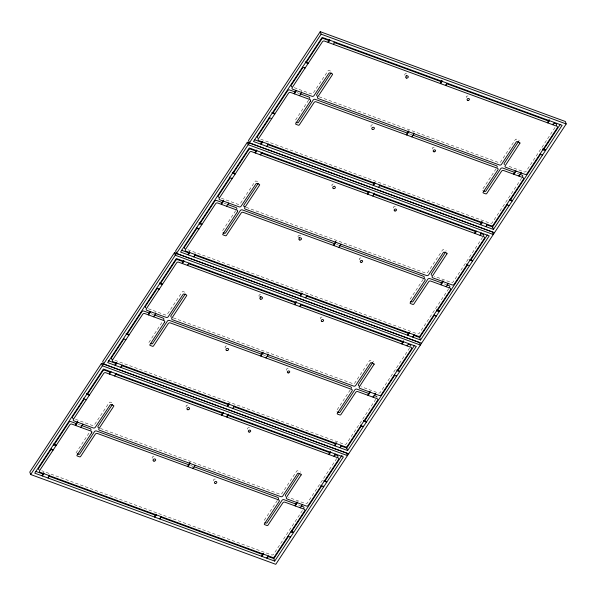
<?xml version="1.0" encoding="UTF-8"?>
<svg xmlns="http://www.w3.org/2000/svg" width="596" height="596" viewBox="0 0 596 596"><rect width="100%" height="100%" fill="white"/><g stroke="black" fill="none" stroke-linecap="round" stroke-linejoin="round"><path stroke-width="0.45" stroke-dasharray="2.98 2.23" d="M88.96 433.113L76.146 452.722A0.76 0.596 -19.5 0 0 76.05 452.953M161.874 322.563L149.06 342.171A0.76 0.596 -19.5 0 0 149.32 342.976L149.603 343.08M235.703 210.619L221.973 231.62A0.76 0.596 -19.5 0 0 222.025 232.298M308.616 100.068L294.886 121.07A0.76 0.596 -19.5 0 0 295.035 121.83M277.363 500.417L263.536 521.381A0.76 0.596 -19.5 0 0 263.685 522.141M350.277 389.866L336.449 410.83A0.76 0.596 -19.5 0 0 336.71 411.642M423.19 279.323L409.363 300.287A0.76 0.596 -19.5 0 0 409.415 300.965M496.103 168.772L482.276 189.737A0.76 0.596 -19.5 0 0 482.537 190.541L482.827 190.645M302.395 510.526L273.564 554.25A1.512 1.199 -19.5 0 1 271.53 554.928L41.772 470.736M336.755 458.436L307.447 502.875A1.512 1.199 -19.5 0 1 305.413 503.553L288.531 497.362M375.785 399.26L346.477 443.7A1.512 1.199 -19.5 0 1 344.443 444.378L113.829 359.872M409.668 347.885L380.36 392.324A1.512 1.199 -19.5 0 1 378.326 393.002L361.444 386.811M448.699 288.71L419.39 333.149A1.512 1.199 -19.5 0 1 417.356 333.827L186.742 249.329M482.581 237.335L453.273 281.774A1.512 1.199 -19.5 0 1 451.239 282.452L434.357 276.261M521.612 178.159L492.303 222.599A1.512 1.199 -19.5 0 1 490.27 223.276L259.655 138.779M555.025 127.499L526.186 171.223A1.512 1.199 -19.5 0 1 524.152 171.901L507.27 165.718M294.245 87.657L311.127 93.848A1.512 1.199 -19.5 0 0 313.153 93.17L328.016 70.842A0.76 0.596 -19.5 0 1 329.029 70.499L331.331 71.349A0.76 0.596 -19.5 0 1 331.592 72.153M319.106 96.768L498.621 162.544A1.512 1.199 -19.5 0 0 500.655 161.866L515.406 139.509A0.76 0.596 -19.5 0 1 516.419 139.166L518.721 140.008A0.76 0.596 -19.5 0 1 518.982 140.812M296.95 92.641L299.363 93.52M409.363 133.824L411.978 134.785M517.209 173.347L519.623 174.226M221.332 198.207L238.214 204.398A1.512 1.199 -19.5 0 0 240.24 203.72L255.103 181.393A0.76 0.596 -19.5 0 1 256.116 181.05L258.418 181.892A0.76 0.596 -19.5 0 1 258.768 182.473M246.193 207.319L425.708 273.095A1.512 1.199 -19.5 0 0 427.742 272.417L442.493 250.052A0.76 0.596 -19.5 0 1 443.506 249.717L445.808 250.558A0.76 0.596 -19.5 0 1 446.173 251.013M224.036 203.184L226.45 204.07M336.449 244.375L338.193 245.016M444.296 283.897L445.905 284.486M148.419 308.758L165.301 314.941A1.512 1.199 -19.5 0 0 167.327 314.271L182.19 291.936A0.76 0.596 -19.5 0 1 183.203 291.6L185.505 292.442A0.76 0.596 -19.5 0 1 185.766 293.254M173.28 317.869L352.795 383.645A1.512 1.199 -19.5 0 0 354.829 382.967L369.58 360.602A0.76 0.596 -19.5 0 1 370.593 360.267L372.895 361.109A0.76 0.596 -19.5 0 1 373.156 361.914M151.123 313.734L153.537 314.621M262.665 354.605L266.151 355.887M75.506 419.308L92.387 425.492A1.512 1.199 -19.5 0 0 94.421 424.821L109.277 402.486A0.76 0.596 -19.5 0 1 110.29 402.151L112.592 402.993A0.76 0.596 -19.5 0 1 112.853 403.805M100.366 428.42L279.882 494.196A1.512 1.199 -19.5 0 0 281.915 493.518L296.666 471.153A0.76 0.596 -19.5 0 1 297.68 470.818L299.982 471.66A0.76 0.596 -19.5 0 1 300.302 472.352M78.21 424.285L80.624 425.172M190.623 465.476L193.238 466.43M298.469 504.991L300.079 505.579M247.519 429.113A1.214 0.961 -19.5 0 1 248.793 427.645A1.214 0.961 -19.5 0 1 249.597 429.09M186.235 406.904A1.356 1.073 -19.5 0 1 186.548 405.414A1.356 1.073 -19.5 0 1 188.329 405.317A1.356 1.073 -19.5 0 1 188.358 406.785M213.808 480.726A1.214 0.961 -19.5 0 1 213.964 479.37A1.214 0.961 -19.5 0 1 215.581 479.214A1.214 0.961 -19.5 0 1 215.64 480.547M152.285 458.19A1.356 1.073 -19.5 0 1 153.209 456.521A1.356 1.073 -19.5 0 1 154.796 457.46M320.678 318.867A1.214 0.961 -19.5 0 1 321.192 317.191A1.214 0.961 -19.5 0 1 322.719 318.093M259.223 296.435A1.356 1.073 -19.5 0 1 260.005 294.595A1.356 1.073 -19.5 0 1 261.555 295.758M286.795 370.243A1.214 0.961 -19.5 0 1 287.361 368.544A1.214 0.961 -19.5 0 1 288.807 369.565M225.511 347.945A1.356 1.073 -19.5 0 1 225.266 346.559A1.356 1.073 -19.5 0 1 226.92 345.941A1.356 1.073 -19.5 0 1 227.672 347.133M393.345 208.011A1.214 0.961 -19.5 0 1 394.507 206.551A1.214 0.961 -19.5 0 1 395.528 207.825M332.315 186.019A1.356 1.073 -19.5 0 1 332.136 184.544A1.356 1.073 -19.5 0 1 333.931 184.089A1.356 1.073 -19.5 0 1 334.326 185.505M359.88 259.789A1.214 0.961 -19.5 0 1 359.589 258.485A1.214 0.961 -19.5 0 1 361.206 258.008A1.214 0.961 -19.5 0 1 361.593 259.282M298.104 236.135A1.356 1.073 -19.5 0 1 299.922 235.42A1.356 1.073 -19.5 0 1 300.444 236.88M298.015 236.888A1.356 1.073 -19.5 0 1 297.993 236.448M371.084 126.628A1.356 1.073 -19.5 0 1 371.949 124.869A1.356 1.073 -19.5 0 1 373.521 125.92M432.48 149.007A1.214 0.961 -19.5 0 1 433.188 147.45A1.214 0.961 -19.5 0 1 434.67 148.27M404.975 75.252A1.356 1.073 -19.5 0 1 405.831 73.494A1.356 1.073 -19.5 0 1 407.411 74.545M466.363 97.632A1.214 0.961 -19.5 0 1 466.675 96.276A1.214 0.961 -19.5 0 1 468.285 96.247A1.214 0.961 -19.5 0 1 468.188 97.595"/><path stroke-width="0.89" d="M299.326 473.865L285.596 494.874A1.512 1.199 -19.5 0 0 285.7 496.23M372.701 362.614L358.509 384.323A1.512 1.199 -19.5 0 0 359.03 385.932M445.614 252.063L431.422 273.773A1.512 1.199 -19.5 0 0 431.728 275.277M518.527 141.513L504.335 163.222A1.512 1.199 -19.5 0 0 504.44 164.578M101.499 363.337L102.378 365.795L347.461 455.597L346.589 453.139L101.499 363.337L29.8 472.047L30.672 474.513L275.762 564.315L566.2 123.953L565.328 121.487L320.238 31.685L248.539 140.403L249.411 142.861L494.501 232.663M174.412 252.786L175.291 255.244L420.374 345.054L419.502 342.588L174.412 252.786L102.713 361.496L103.585 363.962L348.675 453.765M247.325 142.235L248.197 144.701L493.287 234.504L492.415 232.038L247.325 142.235L175.626 250.946L176.498 253.412L421.588 343.214M30.672 474.513L321.11 34.151L320.238 31.685M51.45 448.833L38.688 468.188A1.512 1.199 -19.5 0 0 38.986 469.693M53.811 445.249L68.942 422.311A1.512 1.199 -19.5 0 1 70.976 421.633L75.796 423.406M83.917 399.611L72.57 416.813A1.512 1.199 -19.5 0 0 73.092 418.422M87.701 393.874L102.825 370.935A1.512 1.199 -19.5 0 1 104.859 370.258L110.841 372.448M123.894 338.997L111.601 357.637A1.512 1.199 -19.5 0 0 111.705 359.001M127.201 333.983L141.855 311.768A1.512 1.199 -19.5 0 1 143.889 311.082L148.709 312.855M156.83 289.06L145.484 306.262A1.512 1.199 -19.5 0 0 145.789 307.767M160.615 283.324L175.738 260.385A1.512 1.199 -19.5 0 1 177.772 259.707L182.898 261.584M197.276 227.732L184.514 247.087A1.512 1.199 -19.5 0 0 185.036 248.703M199.638 224.148L214.769 201.217A1.512 1.199 -19.5 0 1 216.802 200.539L221.623 202.305M229.743 178.509L218.397 195.712A1.512 1.199 -19.5 0 0 218.918 197.328M233.528 172.773L248.651 149.842A1.512 1.199 -19.5 0 1 250.685 149.156L255.811 151.034M269.72 117.904L257.427 136.536A1.512 1.199 -19.5 0 0 257.725 138.049M273.028 112.882L287.682 90.666A1.512 1.199 -19.5 0 1 289.716 89.989L294.536 91.754M302.656 67.959L291.31 85.161A1.512 1.199 -19.5 0 0 291.831 86.778M306.441 62.222L321.564 39.291A1.512 1.199 -19.5 0 1 323.598 38.613L329.573 40.804M110.32 371.897L109.314 373.424L109.56 374.124L111.072 371.829M150.036 311.686L148.344 314.256L148.59 314.949L150.706 311.738M256.652 150.036L255.14 152.33L255.386 153.023L256.898 150.736M295.862 90.585L294.171 93.155L294.417 93.855L296.532 90.644M80.78 427.369L82.904 424.158M114.67 375.994L116.183 373.707M189.096 263.156L187.584 265.451L187.33 264.751M226.607 206.276L228.722 203.065M262.009 152.606L260.489 154.9L260.243 154.2M299.52 95.725L301.636 92.514L301.39 91.814M333.402 44.35L334.915 42.055M48.015 478.022L49.528 475.727L49.282 475.027M122.441 365.177L120.928 367.471L120.683 366.771M193.842 256.921L195.354 254.626L195.101 253.926M266.755 146.37L268.267 144.076M112.391 404.498L98.102 426.162A1.512 1.199 -19.5 0 0 98.623 427.779M185.304 293.947L171.015 315.612A1.512 1.199 -19.5 0 0 171.313 317.124M258.217 183.404L243.928 205.061A1.512 1.199 -19.5 0 0 244.032 206.425M331.13 72.854L316.841 94.518A1.512 1.199 -19.5 0 0 317.363 96.127M155.996 514.125L154.483 516.419L154.729 517.119L156.241 514.825M223.157 412.29L221.645 414.585L221.891 415.285L223.403 412.991M262.367 352.847L260.675 355.41L260.921 356.11L263.037 352.899L262.791 352.199M301.822 293.031L300.31 295.325L300.555 296.018L302.068 293.724M368.477 191.957L367.471 193.491L367.717 194.184L369.229 191.89M227.255 415.695L228.261 414.168M161.345 516.695L159.832 518.989L159.586 518.289M195.235 465.32L193.111 468.53L192.866 467.83M228.514 414.861L227.001 417.155L226.748 416.455M232.745 408.439L234.258 406.152M301.427 304.31L299.915 306.605L299.661 305.912M307.171 295.601L305.659 297.888L305.413 297.195M338.938 247.437L341.061 244.226M372.828 196.054L374.34 193.767L374.087 193.067M378.572 187.345L380.084 185.051M447.253 83.216L445.733 85.511L445.488 84.811M263.216 553.416L261.704 555.71L261.957 556.411L263.469 554.116M330.385 451.582L328.873 453.876L329.119 454.577L330.631 452.282M370.019 391.49L367.896 394.701L368.149 395.401L370.265 392.19M409.042 332.315L407.53 334.609L407.783 335.31L409.296 333.015M475.705 231.248L474.699 232.775L474.945 233.476L476.457 231.181M515.421 171.037L513.722 173.6L513.976 174.3L516.091 171.089M268.572 555.986L267.06 558.281L266.814 557.58M302.455 504.611L300.339 507.822L300.093 507.122M335.734 454.152L334.222 456.447L333.976 455.746M339.973 447.73L341.486 445.435M408.647 343.601L407.135 345.896L406.889 345.196M414.399 334.885L412.886 337.18L412.641 336.479M446.166 286.721L448.281 283.51M480.048 235.345L481.561 233.051M485.8 226.629L487.312 224.334M554.474 122.5L552.961 124.795L552.716 124.095M274.719 561.089L34.739 473.157L103.413 369.028L343.393 456.961L274.719 561.089L273.847 558.623L288.71 536.087M291.273 532.206L322.026 485.576M325.096 480.912L342.015 455.269M347.632 450.539L107.653 362.606L176.327 258.478L416.306 346.41L347.632 450.539L346.76 448.073L361.623 425.537M364.7 420.873L394.939 375.026M398.009 370.369L414.414 345.501M420.545 339.988L180.566 252.056L249.24 147.927L489.219 235.86L420.545 339.988L419.673 337.522L434.536 314.986M437.099 311.105L467.338 265.257M470.922 259.819L487.327 234.951M493.458 229.438L253.479 141.505L322.153 37.377L562.132 125.309L493.458 229.438L492.587 226.972L507.449 204.435M510.526 199.779L540.758 153.932M543.321 150.043L560.24 124.4M321.11 34.151L566.2 123.953M333.849 42.368L441.465 81.801M446.59 83.678L549.087 121.234M554.213 123.111L555.919 123.737A1.512 1.199 -19.5 0 1 556.44 125.354M305.264 61.909L307.819 62.841L308.065 63.541L305.517 62.61M302.485 67.192L305.04 68.13L304.794 67.43M539.916 154.193L542.472 155.124L542.218 154.431M300.168 93.818L309.011 97.059A1.512 1.199 -19.5 0 1 309.644 98.452M407.619 133.191L315.239 99.338A1.512 1.199 -19.5 0 0 313.213 100.016L298.462 122.381A0.76 0.596 -19.5 0 1 297.441 122.724L296.003 122.195M412.849 135.106L496.505 165.755A1.512 1.199 -19.5 0 1 497.138 167.156M514.802 172.46L502.741 168.042A1.512 1.199 -19.5 0 0 500.707 168.713L485.852 191.048A0.76 0.596 -19.5 0 1 484.839 191.383L483.684 190.966M519.623 174.226L522.036 175.112A1.512 1.199 -19.5 0 1 522.558 176.729M269.206 117.65L271.761 118.589M506.637 204.651L509.193 205.583M254.35 139.68L262.203 142.556M267.44 144.478L374.772 183.806M379.138 185.408L482.112 223.135M486.478 224.737L492.587 226.972M260.936 152.919L368.551 192.352M373.677 194.229L476.174 231.784M480.443 233.349L483.006 234.288A1.512 1.199 -19.5 0 1 483.647 235.681M469.782 259.454L472.337 260.392L472.583 261.085L470.028 260.154M469.559 265.674L467.003 264.743L466.757 264.043M227.255 204.368L236.098 207.609A1.512 1.199 -19.5 0 1 236.731 209.002M334.706 243.734L242.334 209.889A1.512 1.199 -19.5 0 0 240.3 210.567L225.549 232.932A0.76 0.596 -19.5 0 1 224.536 233.274L223.098 232.745M339.064 245.336L423.592 276.306A1.512 1.199 -19.5 0 1 424.114 277.922M441.889 283.011L429.828 278.593A1.512 1.199 -19.5 0 0 427.794 279.263L412.939 301.598A0.76 0.596 -19.5 0 1 411.925 301.934L410.488 301.405M446.709 284.776L449.123 285.663A1.512 1.199 -19.5 0 1 449.645 287.279M199.071 222.919L201.627 223.85L201.873 224.55L199.325 223.612M196.293 228.201L198.848 229.14L198.602 228.439M433.724 315.202L436.279 316.133L436.026 315.433M181.437 250.231L189.29 253.106M194.527 255.028L300.987 294.037M306.225 295.959L408.327 333.365M413.564 335.287L419.673 337.522M188.872 263.775L295.638 302.902M300.764 304.78L403.261 342.335M408.387 344.212L410.093 344.838A1.512 1.199 -19.5 0 1 410.8 345.993M396.869 370.004L399.424 370.943L399.67 371.636L397.115 370.705M156.666 288.293L159.214 289.231L158.968 288.531M394.09 375.294L396.645 376.225L396.4 375.525M154.342 314.911L163.185 318.152A1.512 1.199 -19.5 0 1 163.706 319.761M261.793 354.285L169.42 320.439A1.512 1.199 -19.5 0 0 167.387 321.117L152.636 343.482A0.76 0.596 -19.5 0 1 151.622 343.817L150.468 343.4M267.023 356.199L350.679 386.856A1.512 1.199 -19.5 0 1 351.32 388.257M368.976 393.561L356.915 389.143A1.512 1.199 -19.5 0 0 354.881 389.814L340.025 412.149A0.76 0.596 -19.5 0 1 339.012 412.484L337.574 411.955M373.796 395.327L376.21 396.213A1.512 1.199 -19.5 0 1 376.933 397.122M363.59 420.463L366.145 421.394L366.391 422.095L363.836 421.163M123.379 338.751L125.935 339.69M108.524 360.781L116.376 363.657M121.614 365.579L228.953 404.907M233.312 406.502L335.414 443.916M340.651 445.838L346.76 448.073M115.11 374.012L222.725 413.445M227.001 415.01L329.491 452.573M334.617 454.45L337.18 455.389A1.512 1.199 -19.5 0 1 337.701 456.998M86.524 393.554L89.08 394.492L89.326 395.193L86.778 394.254M86.301 399.774L83.753 398.843L83.5 398.143M81.428 425.462L90.272 428.703A1.512 1.199 -19.5 0 1 90.912 430.096M188.88 464.835L96.507 430.99A1.512 1.199 -19.5 0 0 94.473 431.668L79.722 454.033A0.76 0.596 -19.5 0 1 78.709 454.368L77.271 453.847M194.11 466.75L277.766 497.407A1.512 1.199 -19.5 0 1 278.287 499.023M296.063 504.112L284.001 499.694A1.512 1.199 -19.5 0 0 281.975 500.364L267.112 522.699A0.76 0.596 -19.5 0 1 266.099 523.035L264.952 522.61M300.883 505.877L303.297 506.764A1.512 1.199 -19.5 0 1 303.818 508.373M291.526 531.327L293.232 531.945L293.478 532.645L290.923 531.714M50.474 449.302L53.022 450.233L52.776 449.54M287.898 536.296L290.453 537.234L290.207 536.534M35.611 471.332L43.463 474.207M48.701 476.122L156.04 515.458M160.399 517.052L262.501 554.466M267.738 556.381L273.847 558.623M520.949 172.266L521.195 172.959L519.079 176.17L518.833 175.477M413.721 132.975L413.967 133.675L411.851 136.886L411.605 136.186M375.122 393.36L375.368 394.06L373.252 397.271L373.007 396.571M363.113 425.984L363.366 426.684L360.811 425.745L360.565 425.052M231.881 177.981L232.127 178.681L229.572 177.742L229.326 177.042M323.486 486.075L323.732 486.776L321.177 485.837L320.931 485.144M267.895 354.076L268.148 354.769L266.025 357.98L265.779 357.287M155.563 312.915L155.817 313.615L153.694 316.826L153.448 316.126M260.974 296.48A1.356 1.073 -19.5 0 1 260.199 296.741M112.123 359.246A1.512 1.199 -19.5 0 1 111.899 359.142M244.449 206.678A1.512 1.199 -19.5 0 1 244.226 206.574M299.497 237.521A1.356 1.073 -19.5 0 1 298.842 237.543M406.8 75.379A1.356 1.073 -19.5 0 1 406.159 75.625M91.665 432.778L77.018 455.188A0.76 0.596 -19.5 0 0 77.279 455.992L79.581 456.834A0.76 0.596 -19.5 0 0 80.594 456.491L95.345 434.134A1.512 1.199 -19.5 0 1 97.379 433.456L278.637 499.873A1.512 1.199 -19.5 0 1 279.159 501.482L264.408 523.847A0.76 0.596 -19.5 0 0 264.669 524.651L266.971 525.501A0.76 0.596 -19.5 0 0 267.984 525.158L282.847 502.83A1.512 1.199 -19.5 0 1 284.873 502.152L304.169 509.222A1.512 1.199 -19.5 0 1 304.69 510.839L274.436 556.709A1.512 1.199 -19.5 0 1 272.402 557.387L40.081 472.263A1.512 1.199 -19.5 0 1 39.559 470.646L69.814 424.777A1.512 1.199 -19.5 0 1 71.848 424.099L91.143 431.169A1.512 1.199 -19.5 0 1 91.665 432.778M164.578 322.227L149.931 344.637A0.76 0.596 -19.5 0 0 150.192 345.442L152.494 346.283A0.76 0.596 -19.5 0 0 153.507 345.948L168.258 323.583A1.512 1.199 -19.5 0 1 170.292 322.905L351.551 389.322A1.512 1.199 -19.5 0 1 352.072 390.939L337.321 413.296A0.76 0.596 -19.5 0 0 337.582 414.108L339.884 414.95A0.76 0.596 -19.5 0 0 340.897 414.607L355.76 392.28A1.512 1.199 -19.5 0 1 357.786 391.602L377.082 398.672A1.512 1.199 -19.5 0 1 377.603 400.288L347.349 446.158A1.512 1.199 -19.5 0 1 345.315 446.844L112.994 361.712A1.512 1.199 -19.5 0 1 112.473 360.096L142.727 314.226A1.512 1.199 -19.5 0 1 144.761 313.548L164.056 320.618A1.512 1.199 -19.5 0 1 164.578 322.227M237.491 211.677L222.844 234.086A0.76 0.596 -19.5 0 0 223.105 234.891L225.407 235.733A0.76 0.596 -19.5 0 0 226.42 235.398L241.171 213.033A1.512 1.199 -19.5 0 1 243.205 212.355L424.464 278.772A1.512 1.199 -19.5 0 1 424.985 280.388L410.234 302.746A0.76 0.596 -19.5 0 0 410.495 303.558L412.797 304.4A0.76 0.596 -19.5 0 0 413.81 304.064L428.673 281.729A1.512 1.199 -19.5 0 1 430.699 281.059L449.995 288.129A1.512 1.199 -19.5 0 1 450.516 289.738L420.262 335.615A1.512 1.199 -19.5 0 1 418.228 336.293L185.907 251.162A1.512 1.199 -19.5 0 1 185.386 249.553L215.64 203.676A1.512 1.199 -19.5 0 1 217.674 202.998L236.97 210.068A1.512 1.199 -19.5 0 1 237.491 211.677M310.404 101.126L295.758 123.536A0.76 0.596 -19.5 0 0 296.018 124.341L298.32 125.182A0.76 0.596 -19.5 0 0 299.334 124.847L314.085 102.482A1.512 1.199 -19.5 0 1 316.118 101.804L497.377 168.221A1.512 1.199 -19.5 0 1 497.898 169.838L483.147 192.195A0.76 0.596 -19.5 0 0 483.408 193.007L485.71 193.849A0.76 0.596 -19.5 0 0 486.723 193.514L501.579 171.179A1.512 1.199 -19.5 0 1 503.613 170.508L522.908 177.578A1.512 1.199 -19.5 0 1 523.43 179.187L493.175 225.065A1.512 1.199 -19.5 0 1 491.141 225.742L258.82 140.611A1.512 1.199 -19.5 0 1 258.299 139.002L288.553 93.125A1.512 1.199 -19.5 0 1 290.587 92.447L309.883 99.517A1.512 1.199 -19.5 0 1 310.404 101.126M301.114 474.93L286.467 497.332A1.512 1.199 -19.5 0 0 286.989 498.941L306.284 506.011A1.512 1.199 -19.5 0 0 308.318 505.333L338.573 459.464A1.512 1.199 -19.5 0 0 338.051 457.847L105.73 372.724A1.512 1.199 -19.5 0 0 103.697 373.401L73.442 419.271A1.512 1.199 -19.5 0 0 73.964 420.888L93.259 427.958A1.512 1.199 -19.5 0 0 95.293 427.287L110.148 404.952A0.76 0.596 -19.5 0 1 111.161 404.617L113.464 405.459A0.76 0.596 -19.5 0 1 113.724 406.263L98.973 428.628A1.512 1.199 -19.5 0 0 99.495 430.245L280.761 496.662A1.512 1.199 -19.5 0 0 282.787 495.984L297.538 473.619A0.76 0.596 -19.5 0 1 298.559 473.276L300.853 474.125A0.76 0.596 -19.5 0 1 301.114 474.93M374.027 364.38L359.381 386.782A1.512 1.199 -19.5 0 0 359.902 388.391L379.198 395.461A1.512 1.199 -19.5 0 0 381.231 394.783L411.486 348.913A1.512 1.199 -19.5 0 0 410.964 347.297L178.644 262.173A1.512 1.199 -19.5 0 0 176.61 262.851L146.355 308.721A1.512 1.199 -19.5 0 0 146.877 310.337L166.172 317.407A1.512 1.199 -19.5 0 0 168.206 316.737L183.061 294.402A0.76 0.596 -19.5 0 1 184.075 294.066L186.377 294.908A0.76 0.596 -19.5 0 1 186.637 295.713L171.886 318.078A1.512 1.199 -19.5 0 0 172.408 319.694L353.666 386.111A1.512 1.199 -19.5 0 0 355.7 385.433L370.451 363.068A0.76 0.596 -19.5 0 1 371.464 362.726L373.767 363.575A0.76 0.596 -19.5 0 1 374.027 364.38M446.94 253.829L432.294 276.239A1.512 1.199 -19.5 0 0 432.815 277.848L452.111 284.918A1.512 1.199 -19.5 0 0 454.145 284.232L484.399 238.363A1.512 1.199 -19.5 0 0 483.877 236.754L251.557 151.622A1.512 1.199 -19.5 0 0 249.523 152.3L219.268 198.177A1.512 1.199 -19.5 0 0 219.79 199.787L239.085 206.857A1.512 1.199 -19.5 0 0 241.119 206.186L255.975 183.851A0.76 0.596 -19.5 0 1 256.988 183.516L259.29 184.358A0.76 0.596 -19.5 0 1 259.551 185.17L244.8 207.527A1.512 1.199 -19.5 0 0 245.321 209.144L426.58 275.561A1.512 1.199 -19.5 0 0 428.613 274.883L443.364 252.518A0.76 0.596 -19.5 0 1 444.378 252.183L446.68 253.024A0.76 0.596 -19.5 0 1 446.94 253.829M519.854 143.278L505.207 165.688A1.512 1.199 -19.5 0 0 505.728 167.297L525.024 174.367A1.512 1.199 -19.5 0 0 527.058 173.689L557.312 127.812A1.512 1.199 -19.5 0 0 556.791 126.203L324.47 41.072A1.512 1.199 -19.5 0 0 322.436 41.75L292.182 87.627A1.512 1.199 -19.5 0 0 292.703 89.236L311.999 96.306A1.512 1.199 -19.5 0 0 314.025 95.636L328.888 73.301A0.76 0.596 -19.5 0 1 329.901 72.965L332.203 73.807A0.76 0.596 -19.5 0 1 332.464 74.619L317.713 96.977A1.512 1.199 -19.5 0 0 318.234 98.593L499.493 165.01A1.512 1.199 -19.5 0 0 501.527 164.332L516.278 141.967A0.76 0.596 -19.5 0 1 517.291 141.632L519.593 142.474A0.76 0.596 -19.5 0 1 519.854 143.278M43.664 472.971L42.152 475.258L42.398 475.958L43.91 473.664L43.664 472.971M77.547 421.595L75.431 424.806L75.677 425.499L77.793 422.288L77.547 421.595M116.578 362.42L115.065 364.715L115.311 365.408L116.823 363.12L116.578 362.42M183.739 260.586L182.227 262.881L182.473 263.574L183.985 261.286L183.739 260.586M189.491 251.87L187.978 254.164L188.224 254.865L189.737 252.57L189.491 251.87M223.373 200.494L221.258 203.705L221.503 204.406L223.619 201.195L223.373 200.494M262.404 141.319L260.884 143.614L261.137 144.314L262.65 142.019L262.404 141.319M329.566 39.485L328.053 41.78L328.299 42.48L329.811 40.185L329.566 39.485M189.878 462.749L187.762 465.96L188.008 466.661L190.124 463.45L189.878 462.749M228.909 403.581L227.396 405.869L227.642 406.569L229.155 404.274L228.909 403.581M296.07 301.747L294.558 304.035L294.804 304.735L296.316 302.44L296.07 301.747M335.704 241.656L333.589 244.867L333.834 245.559L335.95 242.349L335.704 241.656M374.735 182.48L373.223 184.775L373.469 185.468L374.981 183.181L374.735 182.48M408.618 131.105L406.502 134.316L406.748 135.016L408.863 131.805L408.618 131.105M441.897 80.646L440.384 82.941L440.63 83.634L442.143 81.347L441.897 80.646M297.106 502.041L294.983 505.252L295.236 505.952L297.352 502.741L297.106 502.041M336.129 442.865L334.617 445.16L334.87 445.86L336.382 443.566L336.129 442.865M403.298 341.031L401.786 343.326L402.032 344.026L403.544 341.731L403.298 341.031M442.932 280.94L440.809 284.15L441.062 284.851L443.178 281.64L442.932 280.94M481.955 221.772L480.443 224.059L480.689 224.759L482.209 222.464L481.955 221.772M549.125 119.938L547.612 122.225L547.858 122.925L549.37 120.63L549.125 119.938M545.251 149.842L542.695 148.903L542.941 149.603L545.496 150.542L545.251 149.842M274.54 113.3L271.985 112.368L272.23 113.061L274.786 114L274.54 113.3M511.964 200.301L509.416 199.362L509.662 200.062L512.217 201.001L511.964 200.301M234.906 173.391L232.351 172.46L232.604 173.153L235.152 174.092L234.906 173.391M439.058 310.851L436.503 309.913L436.749 310.613L439.304 311.544L439.058 310.851M161.993 283.942L159.437 283.003L159.691 283.703L162.239 284.642L161.993 283.942M128.714 334.401L126.158 333.462L126.412 334.162L128.959 335.101L128.714 334.401M326.511 481.486L323.956 480.555L324.202 481.255L326.757 482.186L326.511 481.486M55.801 444.951L53.245 444.013L53.498 444.713L56.046 445.652L55.801 444.951M249.18 432.085A1.214 0.961 -19.5 0 0 250.655 430.714A1.214 0.961 -19.5 0 0 248.674 430.498A1.214 0.961 -19.5 0 0 249.18 432.085M187.874 409.75A1.356 1.073 -19.5 0 0 189.521 408.215A1.356 1.073 -19.5 0 0 187.3 407.977A1.356 1.073 -19.5 0 0 187.874 409.75M215.298 483.46A1.214 0.961 -19.5 0 0 216.765 482.089A1.214 0.961 -19.5 0 0 214.791 481.873A1.214 0.961 -19.5 0 0 215.298 483.46M153.992 461.125A1.356 1.073 -19.5 0 0 155.631 459.59A1.356 1.073 -19.5 0 0 153.418 459.352A1.356 1.073 -19.5 0 0 153.992 461.125M322.093 321.535A1.214 0.961 -19.5 0 0 323.568 320.164A1.214 0.961 -19.5 0 0 321.587 319.948A1.214 0.961 -19.5 0 0 322.093 321.535M260.787 299.199A1.356 1.073 -19.5 0 0 262.434 297.672A1.356 1.073 -19.5 0 0 260.214 297.426A1.356 1.073 -19.5 0 0 260.787 299.199M288.211 372.91A1.214 0.961 -19.5 0 0 289.678 371.539A1.214 0.961 -19.5 0 0 287.704 371.323A1.214 0.961 -19.5 0 0 288.211 372.91M226.905 350.575A1.356 1.073 -19.5 0 0 228.544 349.047A1.356 1.073 -19.5 0 0 226.331 348.802A1.356 1.073 -19.5 0 0 226.905 350.575M395.006 210.984A1.214 0.961 -19.5 0 0 396.482 209.613A1.214 0.961 -19.5 0 0 394.5 209.397A1.214 0.961 -19.5 0 0 395.006 210.984M333.7 188.649A1.356 1.073 -19.5 0 0 335.339 187.122A1.356 1.073 -19.5 0 0 333.127 186.876A1.356 1.073 -19.5 0 0 333.7 188.649M361.124 262.359A1.214 0.961 -19.5 0 0 362.591 260.988A1.214 0.961 -19.5 0 0 360.617 260.78A1.214 0.961 -19.5 0 0 361.124 262.359M299.818 240.024A1.356 1.073 -19.5 0 0 301.457 238.497A1.356 1.073 -19.5 0 0 299.244 238.251A1.356 1.073 -19.5 0 0 299.818 240.024M372.724 129.474A1.356 1.073 -19.5 0 0 374.37 127.946A1.356 1.073 -19.5 0 0 372.157 127.708A1.356 1.073 -19.5 0 0 372.724 129.474M434.037 151.809A1.214 0.961 -19.5 0 0 435.505 150.438A1.214 0.961 -19.5 0 0 433.53 150.229A1.214 0.961 -19.5 0 0 434.037 151.809M406.614 78.098A1.356 1.073 -19.5 0 0 408.253 76.571A1.356 1.073 -19.5 0 0 406.04 76.333A1.356 1.073 -19.5 0 0 406.614 78.098M467.92 100.433A1.214 0.961 -19.5 0 0 469.395 99.063A1.214 0.961 -19.5 0 0 467.413 98.854A1.214 0.961 -19.5 0 0 467.92 100.433"/></g></svg>
